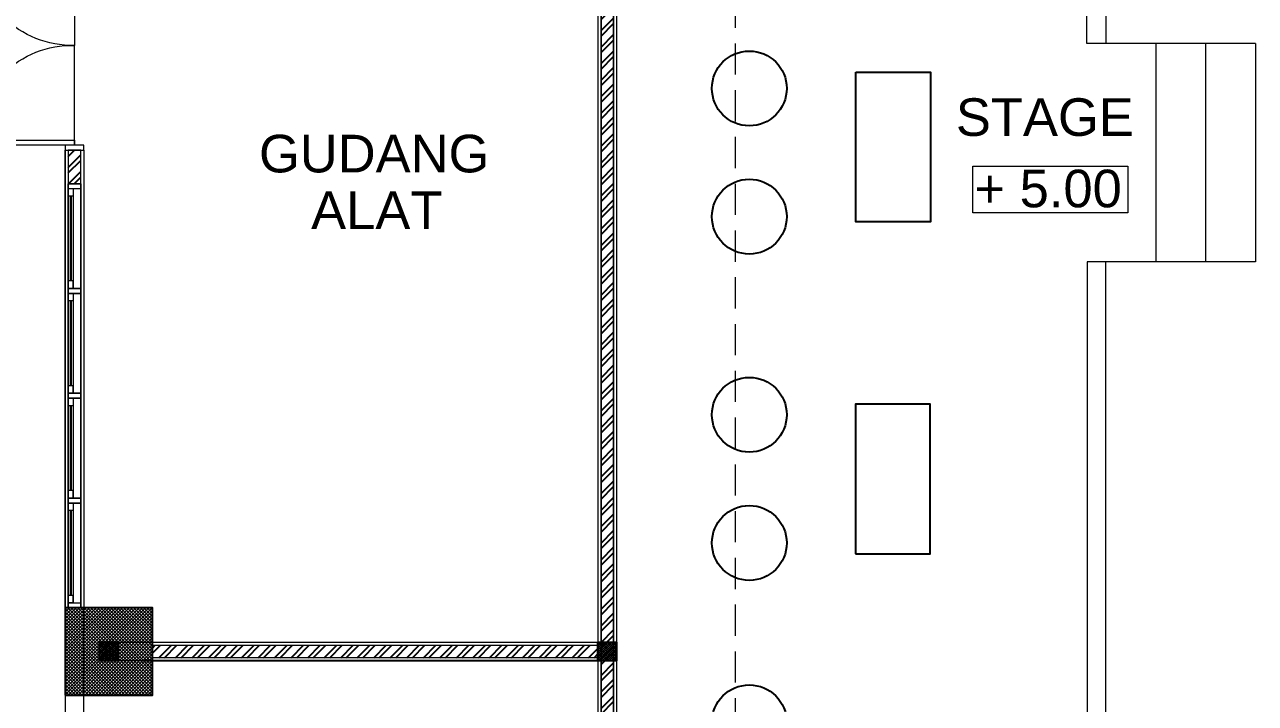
# Model space of a CAD drawing. Header units: inches. Extents: x 249 to 1192, y -18 to 440.
# Drawn here: x 258.71 to 268.59, y 201.96 to 207.4 of the extents above; entities that cross this region are included whole.
import ezdxf

# ---------------------------------------------------------------- set-up
doc = ezdxf.new("R2010")
doc.units = ezdxf.units.IN
doc.header["$MEASUREMENT"] = 0
doc.linetypes.add('HIDDEN', pattern=[0.375, 0.25, -0.125])
for name, color, linetype, lineweight in [('ARSIR BETON', 8, 'Continuous', 0), ('DINDING', 6, 'Continuous', 0), ('DINDING2', 137, 'Continuous', 20), ('KACA', 141, 'Continuous', 30), ('KUSEN', 16, 'Continuous', 15), ('TEXT (KET. RUANG)', 7, 'Continuous', 5)]:
    doc.layers.add(name, color=color, linetype=linetype, lineweight=lineweight)
for name, color, linetype in [('ARSIR DINDING', 64, 'Continuous'), ('FURNITURE', 11, 'Continuous'), ('KOLOM', 5, 'Continuous')]:
    doc.layers.add(name, color=color, linetype=linetype)
doc.styles.get("Standard").update_dxf_attribs({"font": 'arial.ttf'})

# ---------------------------------------------------------------- blocks, each defined once
blk = doc.blocks.new('K1')
at = {"layer": 'ARSIR BETON'}
h = blk.add_hatch(dxfattribs=at)
h.set_pattern_fill('ANSI37', color=256, scale=0.15, style=0)
h.set_pattern_definition([(45, (258.37489, 277.120751), (-0.01325825, 0.01325825), []), (135, (258.37489, 277.120751), (-0.01325825, -0.01325825), [])])
h.paths.add_polyline_path([(259.1249, 277.1708), (259.1249, 277.8708), (258.4249, 277.8708), (258.4249, 277.1708)])
at = {"layer": 'KOLOM'}
blk.add_lwpolyline([(258.4249, 277.1708), (259.1249, 277.1708), (259.1249, 277.8708), (258.4249, 277.8708)], close=True, dxfattribs=at)
for points in [[(258.7249, 277.5708), (258.8249, 277.4708)], [(258.7249, 277.4708), (258.8249, 277.5708)]]:
    blk.add_lwpolyline(points, dxfattribs=at)
blk = doc.blocks.new('K2')
at = {"layer": 'ARSIR BETON'}
h = blk.add_hatch(dxfattribs=at)
h.set_pattern_fill('ANSI37', color=256, scale=0.1, style=0)
h.set_pattern_definition([(45, (-38.743626, 268.082874), (-0.0088388, 0.0088388), []), (135, (-38.743626, 268.082874), (-0.0088388, -0.0088388), [])])
h.paths.add_polyline_path([(-38.5936, 268.2329), (-38.7436, 268.2329), (-38.7436, 268.0829), (-38.5936, 268.0829)])
at = {"layer": 'KOLOM'}
blk.add_lwpolyline([(-38.7436, 268.0829), (-38.5936, 268.0829), (-38.5936, 268.2329), (-38.7436, 268.2329)], close=True, dxfattribs=at)
blk = doc.blocks.new('ELV. 4.50')
at = {"layer": 'TEXT (KET. RUANG)', "color": 1}
blk.add_lwpolyline([(9.3954, 256.6734), (10.6379, 256.6734), (10.6379, 256.3003), (9.3954, 256.3003)], close=True, dxfattribs=at)
at = {"layer": 'TEXT (KET. RUANG)'}
blk.add_text('+ 5.00', height=0.3015, dxfattribs=at).set_placement((9.4072, 256.3437))
blk = doc.blocks.new('P1')
for points in [[(-56.6637, 234.1861), (-56.6637, 234.9861), (-56.6237, 234.9861), (-56.6237, 234.1861), (-56.6637, 234.1861)], [(-55.0637, 234.1861), (-55.0637, 234.9861), (-55.1037, 234.9861), (-55.1037, 234.1861), (-55.0637, 234.1861)], [(-56.6637, 234.1861), (-55.8637, 234.1861)], [(-55.0637, 234.1861), (-55.8637, 234.1861)]]:
    blk.add_lwpolyline(points)
for points in [[(-56.7037, 234.1111), (-56.6637, 234.1111), (-56.6637, 234.2611), (-56.7037, 234.2611)], [(-55.0237, 234.1111), (-55.0637, 234.1111), (-55.0637, 234.2611), (-55.0237, 234.2611)]]:
    blk.add_lwpolyline(points, close=True)
for centre, start, end in [((-56.6437, 234.2061), 358.5312, 91.4688), ((-55.0837, 234.2061), 88.5312, 181.4688)]:
    blk.add_arc(centre, 0.7803, start, end)
blk = doc.blocks.new('LANTAI 2')
at = {"layer": 'ARSIR DINDING'}
h = blk.add_hatch(dxfattribs=at)
h.set_pattern_fill('ANSI32', color=256, scale=0.25, style=0)
h.set_pattern_definition([(45, (691.05833, 180.71367), (-0.06629126, 0.06629126), []), (45, (691.10252, 180.71367), (-0.06629126, 0.06629126), [])])
h.paths.add_polyline_path([(691.0583, 193.1437), (691.1584, 193.1437), (691.1584, 180.7137), (691.0583, 180.7137)])
h = blk.add_hatch(dxfattribs=at)
h.set_pattern_fill('ANSI32', color=256, scale=0.25, style=0)
h.set_pattern_definition([(45, (37.80566, -64.18943), (-0.066291261, 0.066291261), []), (45, (37.84985, -64.18943), (-0.066291261, 0.066291261), [])])
h.paths.add_polyline_path([(686.8331, 189.9894), (686.8831, 189.9894), (686.8831, 190.2584), (686.8331, 190.2584)])
h.paths.add_polyline_path([(686.7831, 189.9894), (686.8331, 189.9894), (686.8331, 190.2584), (686.7831, 190.2584)])
h = blk.add_hatch(dxfattribs=at)
h.set_pattern_fill('ANSI32', color=256, scale=0.25, style=0)
h.set_pattern_definition([(45, (687.03285, 179.71439), (-0.0662913, 0.0662913), []), (45, (687.07705, 179.71439), (-0.0662913, 0.0662913), [])])
h.paths.add_polyline_path([(691.0331, 186.2887), (691.0331, 186.1887), (687.4581, 186.1887), (687.4581, 186.2887)])
blk.add_lwpolyline([(691.1081, 186.1637), (687.3829, 186.1637)])
at = {"layer": 'DINDING'}
for points in [[(691.1834, 180.6387), (691.1833, 199.9139), (691.0333, 199.9139), (691.0334, 180.6387)], [(694.5818, 198.9639), (694.5818, 199.1139), (695.1071, 199.1139), (695.1071, 191.1139), (694.9571, 191.1139), (694.9571, 198.9639), (694.5818, 198.9639)], [(696.3081, 191.1139), (695.1081, 191.1139)], [(695.5081, 191.1139), (695.5081, 189.3639)], [(695.9081, 191.1139), (695.9081, 189.3639)], [(696.3081, 191.1139), (696.3081, 189.3639)], [(686.7581, 190.2684), (686.7581, 180.5637), (686.9081, 180.5637), (686.9081, 186.5887)], [(694.5828, 181.514), (694.5828, 181.364), (695.1081, 181.364), (695.1081, 189.3639), (694.9581, 189.3639), (694.9581, 181.514), (694.5828, 181.514)], [(696.3081, 189.3639), (694.9581, 189.3639)], [(691.1081, 186.1637), (687.1829, 186.1637), (687.1829, 186.3137), (691.1081, 186.3137)]]:
    blk.add_lwpolyline(points, dxfattribs=at)
at = {"layer": 'DINDING', "linetype": 'HIDDEN'}
blk.add_lwpolyline([(692.133, 198.9889), (692.133, 181.389)], dxfattribs=at)
at = {"layer": 'DINDING'}
blk.add_lwpolyline([(686.7581, 190.2584), (686.9081, 190.2584), (686.9081, 186.5887), (686.7581, 186.5887)], close=True, dxfattribs=at)
at = {"layer": 'DINDING2'}
blk.add_lwpolyline([(691.1584, 180.6387), (691.1583, 199.8889), (691.0583, 199.8889), (691.0584, 180.6387)], dxfattribs=at)
for points in [[(691.0583, 193.1437), (691.1584, 193.1437), (691.1584, 180.7137), (691.0583, 180.7137)], [(686.7831, 186.5887), (686.8831, 186.5887), (686.8831, 190.2584), (686.7831, 190.2584)], [(691.0331, 186.1887), (687.4581, 186.1887), (687.4581, 186.2887), (691.0331, 186.2887)]]:
    blk.add_lwpolyline(points, close=True, dxfattribs=at)
at = {"layer": 'KACA'}
for points in [[(686.8031, 189.8894), (686.8031, 189.2093)], [(686.8031, 189.0493), (686.8031, 188.3691)], [(686.8031, 188.2091), (686.8031, 187.5289)], [(686.8031, 187.3689), (686.8031, 186.6887)]]:
    blk.add_lwpolyline(points, dxfattribs=at)
at = {"layer": 'KUSEN'}
for points in [[(686.7831, 189.9494), (686.8831, 189.9494), (686.8831, 189.9894), (686.7831, 189.9894)], [(686.8831, 189.1093), (686.7831, 189.1093), (686.7831, 189.9894), (686.8831, 189.9894)], [(686.7831, 189.9894), (686.8831, 189.9894), (686.8831, 186.5887), (686.7831, 186.5887)], [(686.8231, 189.1493), (686.7831, 189.1493), (686.7831, 189.9494), (686.8231, 189.9494)], [(686.7831, 189.1093), (686.8831, 189.1093), (686.8831, 189.1493), (686.7831, 189.1493)], [(686.8831, 188.2691), (686.7831, 188.2691), (686.7831, 189.1493), (686.8831, 189.1493)], [(686.7831, 189.1493), (686.8831, 189.1493), (686.8831, 189.1093), (686.7831, 189.1093)], [(686.8231, 188.3091), (686.7831, 188.3091), (686.7831, 189.1093), (686.8231, 189.1093)], [(686.7831, 188.2691), (686.8831, 188.2691), (686.8831, 188.3091), (686.7831, 188.3091)], [(686.8831, 187.4289), (686.7831, 187.4289), (686.7831, 188.3091), (686.8831, 188.3091)], [(686.7831, 188.3091), (686.8831, 188.3091), (686.8831, 188.2691), (686.7831, 188.2691)], [(686.8231, 187.4689), (686.7831, 187.4689), (686.7831, 188.2691), (686.8231, 188.2691)], [(686.7831, 187.4289), (686.8831, 187.4289), (686.8831, 187.4689), (686.7831, 187.4689)], [(686.8831, 186.5887), (686.7831, 186.5887), (686.7831, 187.4689), (686.8831, 187.4689)], [(686.7831, 187.4689), (686.8831, 187.4689), (686.8831, 187.4289), (686.7831, 187.4289)], [(686.8231, 186.6287), (686.7831, 186.6287), (686.7831, 187.4289), (686.8231, 187.4289)], [(686.7831, 186.6287), (686.8831, 186.6287), (686.8831, 186.5887), (686.7831, 186.5887)]]:
    blk.add_lwpolyline(points, close=True, dxfattribs=at)
for points in [[(686.8231, 189.9494), (686.8231, 189.8894), (686.7831, 189.8894), (686.7831, 189.9494), (686.8231, 189.9494)], [(686.8231, 189.1493), (686.8231, 189.2093), (686.7831, 189.2093), (686.7831, 189.1493), (686.8231, 189.1493)], [(686.8231, 189.1093), (686.8231, 189.0493), (686.7831, 189.0493), (686.7831, 189.1093), (686.8231, 189.1093)], [(686.8231, 188.3091), (686.8231, 188.3691), (686.7831, 188.3691), (686.7831, 188.3091), (686.8231, 188.3091)], [(686.8231, 188.2691), (686.8231, 188.2091), (686.7831, 188.2091), (686.7831, 188.2691), (686.8231, 188.2691)], [(686.8231, 187.4689), (686.8231, 187.5289), (686.7831, 187.5289), (686.7831, 187.4689), (686.8231, 187.4689)], [(686.8231, 187.4289), (686.8231, 187.3689), (686.7831, 187.3689), (686.7831, 187.4289), (686.8231, 187.4289)], [(686.8231, 186.6287), (686.8231, 186.6887), (686.7831, 186.6887), (686.7831, 186.6287), (686.8231, 186.6287)]]:
    blk.add_lwpolyline(points, dxfattribs=at)
at = {"xscale": -1, "rotation": 180}
for p in [(725.7765, 454.3966), (729.7767, 454.3965)]:
    blk.add_blockref('K2', p, dxfattribs=at)
at = {"layer": 'KOLOM'}
blk.add_blockref('K1', (428.3332, -91.2821), dxfattribs=at)
at = {"layer": 'KUSEN', "xscale": -1, "rotation": 90.00000000000007}
blk.add_blockref('P1', (921.0192, 135.2348), dxfattribs=at)
at = {"layer": 'TEXT (KET. RUANG)'}
blk.add_blockref('ELV. 4.50', (684.6466, -66.5438), dxfattribs=at)
blk.add_text('STAGE ', height=0.3015, rotation=360, dxfattribs=at).set_placement((693.9051, 190.3724))
for s, p in [('GUDANG', (688.3134, 190.0798)), ('ALAT', (688.7317, 189.6256))]:
    blk.add_text(s, height=0.3015, dxfattribs=at).set_placement(p)

msp = doc.modelspace()

# ---------------------------------------------------------------- block references
msp.add_blockref('LANTAI 2', (-427.7223, 16.1343))

# ---------------------------------------------------------------- next in the draw order: linework, layer by layer
at = {"layer": 'FURNITURE'}
for points in [[(265.3787, 207.0184), (265.9787, 207.0184), (265.9787, 205.8184), (265.3787, 205.8184)], [(265.377, 203.157), (265.977, 203.157), (265.977, 204.357), (265.377, 204.357)]]:
    msp.add_lwpolyline(points, close=True, dxfattribs=at)
for centre in [(264.5252, 206.8873), (264.5252, 205.8593), (264.5252, 204.2709), (264.5252, 203.243), (264.5252, 201.8046)]:
    msp.add_circle(centre, 0.3, dxfattribs=at)

doc.saveas('drawing.dxf')
